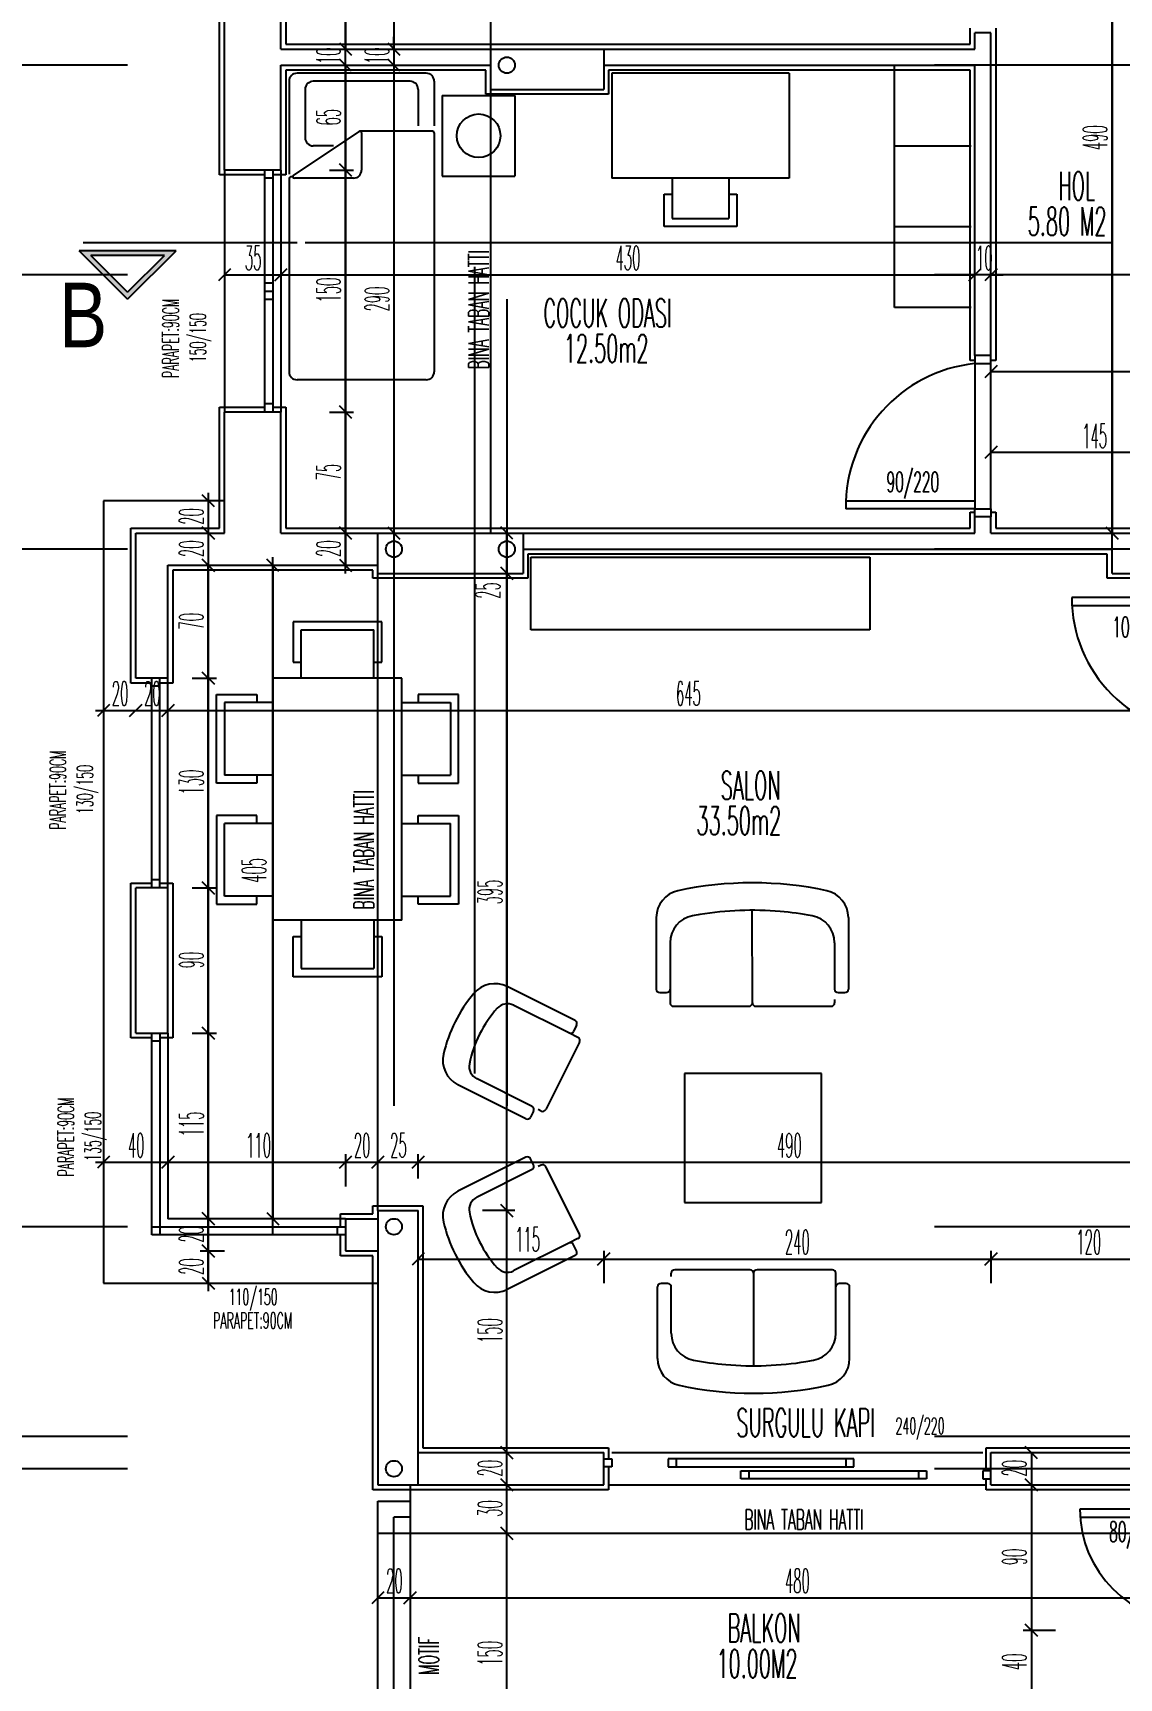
# Model space of a CAD drawing. Extents: x 78 to 306, y -397 to 18.
# Drawn here: x 272.4604 to 272.595, y -396.7515 to -396.5476 of the extents above; entities that cross this region are included whole.
import ezdxf

# ---------------------------------------------------------------- set-up
doc = ezdxf.new("R2010")
doc.units = 0
doc.header["$LTSCALE"] = 0.5
doc.header["$MEASUREMENT"] = 0
for name, pattern in [('DASHDOT2', [0.5, 0.25, -0.125, 0, -0.125]), ('DASHED', [0.75, 0.5, -0.25]), ('DOT2', [0.125, 0, -0.125])]:
    doc.linetypes.add(name, pattern=pattern)
doc.layers.get('0').update_dxf_attribs({"linetype": 'CONTINUOUS'})
for name, color, linetype in [('AKS', 5, 'DASHDOT2'), ('ASHADE', 7, 'CONTINUOUS'), ('DUVAR', 6, 'CONTINUOUS'), ('IZDUSUM', 2, 'DOT2'), ('KAPI', 1, 'CONTINUOUS'), ('KOLON', 4, 'CONTINUOUS'), ('MERDIVEN', 3, 'CONTINUOUS'), ('OLCU', 31, 'CONTINUOUS'), ('SIVA', 7, 'CONTINUOUS'), ('TEFRIS', 11, 'CONTINUOUS')]:
    doc.layers.add(name, color=color, linetype=linetype)
doc.styles.add('ICMEKAN', font='romans.shx', dxfattribs={"width": 0.55, "height": 0.2})
doc.styles.add('MİMARİ YAZI', font='arial.ttf')
doc.styles.add('OLCU', font='romans.shx', dxfattribs={"width": 0.6, "height": 0.125})
doc.styles.add('OLCUIC', font='ROMANS.SHX', dxfattribs={"width": 0.4, "height": 0.15})

msp = doc.modelspace()

# ---------------------------------------------------------------- hatches: boundary and pattern name
at = {"layer": 'KAPI'}
h = msp.add_hatch(color=256, dxfattribs=at)
h.paths.add_polyline_path([(272.478143941935, -396.5745598737721), (272.466143941935, -396.5745598737721), (272.472143941935, -396.5805598737721)])
h.paths.add_polyline_path([(272.4766954137976, -396.5751598737721), (272.472143941935, -396.5797113456347), (272.4675924700724, -396.5751598737721)], flags=16)

# ---------------------------------------------------------------- linework, layer by layer
at = {"color": 0, "linetype": 'ByBlock'}
for p, q in [((272.498393941935, -396.5488098737721), (272.499893941935, -396.5503098737721)), ((272.498393941935, -396.5488098737721), (272.499893941935, -396.5503098737721)), ((272.504393941935, -396.5488098737721), (272.505893941935, -396.5503098737721)), ((272.504393941935, -396.5488098737721), (272.505893941935, -396.5503098737721)), ((272.499893941935, -396.5523098737721), (272.498393941935, -396.5508098737721)), ((272.499893941935, -396.5523098737721), (272.498393941935, -396.5508098737721)), ((272.505893941935, -396.5523098737721), (272.504393941935, -396.5508098737721)), ((272.505893941935, -396.5523098737721), (272.504393941935, -396.5508098737721)), ((272.499893941935, -396.5653098737721), (272.498393941935, -396.5638098737721)), ((272.498393941935, -396.5638098737721), (272.499893941935, -396.5653098737721)), ((272.484893941935, -396.5768098737721), (272.483393941935, -396.5783098737721)), ((272.491893941935, -396.5768098737721), (272.490393941935, -396.5783098737721)), ((272.490393941935, -396.5783098737721), (272.491893941935, -396.5768098737721)), ((272.576393941935, -396.5783098737721), (272.577893941935, -396.5768098737721)), ((272.576393941935, -396.5783098737721), (272.577893941935, -396.5768098737721)), ((272.579893941935, -396.5768098737721), (272.578393941935, -396.5783098737721)), ((272.579893941935, -396.5888098737721), (272.578393941935, -396.5903098737721)), ((272.499893941935, -396.5953098737721), (272.498393941935, -396.5938098737721)), ((272.498393941935, -396.5938098737721), (272.499893941935, -396.5953098737721)), ((272.579893941935, -396.5988098737721), (272.578393941935, -396.6003098737721)), ((272.482893941935, -396.6063098737721), (272.481393941935, -396.6048098737721)), ((272.482893941935, -396.6103098737721), (272.481393941935, -396.6088098737721)), ((272.481393941935, -396.6088098737721), (272.482893941935, -396.6103098737721)), ((272.499893941935, -396.6103098737721), (272.498393941935, -396.6088098737721)), ((272.498393941935, -396.6088098737721), (272.499893941935, -396.6103098737721)), ((272.504393941935, -396.6088098737721), (272.505893941935, -396.6103098737721)), ((272.519893941935, -396.6103098737721), (272.518393941935, -396.6088098737721)), ((272.593393941935, -396.6088098737721), (272.594893941935, -396.6103098737721)), ((272.482893941935, -396.6143098737721), (272.481393941935, -396.6128098737721)), ((272.481393941935, -396.6128098737721), (272.482893941935, -396.6143098737721)), ((272.490893941935, -396.6143098737721), (272.489393941935, -396.6128098737721)), ((272.498393941935, -396.6128098737721), (272.499893941935, -396.6143098737721)), ((272.518393941935, -396.6138098737721), (272.519893941935, -396.6153098737721)), ((272.519893941935, -396.6153098737721), (272.518393941935, -396.6138098737721)), ((272.481393941935, -396.6268098737721), (272.482893941935, -396.6283098737721)), ((272.482893941935, -396.6283098737721), (272.481393941935, -396.6268098737721)), ((272.469893941935, -396.6308098737721), (272.468393941935, -396.6323098737721)), ((272.473893941935, -396.6308098737721), (272.472393941935, -396.6323098737721)), ((272.472393941935, -396.6323098737721), (272.473893941935, -396.6308098737721)), ((272.477893941935, -396.6308098737721), (272.476393941935, -396.6323098737721)), ((272.476393941935, -396.6323098737721), (272.477893941935, -396.6308098737721)), ((272.481393941935, -396.6528098737721), (272.482893941935, -396.6543098737721)), ((272.482893941935, -396.6543098737721), (272.481393941935, -396.6528098737721)), ((272.481393941935, -396.6708098737721), (272.482893941935, -396.6723098737721)), ((272.482893941935, -396.6723098737721), (272.481393941935, -396.6708098737721)), ((272.469893941935, -396.6868098737721), (272.468393941935, -396.6883098737721)), ((272.477893941935, -396.6868098737721), (272.476393941935, -396.6883098737721)), ((272.476393941935, -396.6883098737721), (272.477893941935, -396.6868098737721)), ((272.499893941935, -396.6868098737721), (272.498393941935, -396.6883098737721)), ((272.498393941935, -396.6883098737721), (272.499893941935, -396.6868098737721)), ((272.503893941935, -396.6868098737721), (272.502393941935, -396.6883098737721)), ((272.502393941935, -396.6883098737721), (272.503893941935, -396.6868098737721)), ((272.508893941935, -396.6868098737721), (272.507393941935, -396.6883098737721)), ((272.507393941935, -396.6883098737721), (272.508893941935, -396.6868098737721)), ((272.481393941935, -396.6938098737721), (272.482893941935, -396.6953098737721)), ((272.482893941935, -396.6953098737721), (272.481393941935, -396.6938098737721)), ((272.489393941935, -396.6938098737721), (272.490893941935, -396.6953098737721)), ((272.518393941935, -396.6928098737721), (272.519893941935, -396.6943098737721)), ((272.519893941935, -396.6943098737721), (272.518393941935, -396.6928098737721)), ((272.481393941935, -396.6978098737721), (272.482893941935, -396.6993098737721)), ((272.482893941935, -396.6993098737721), (272.481393941935, -396.6978098737721)), ((272.508893941935, -396.6988098737721), (272.507393941935, -396.7003098737721)), ((272.531893941935, -396.6988098737721), (272.530393941935, -396.7003098737721)), ((272.530393941935, -396.7003098737721), (272.531893941935, -396.6988098737721)), ((272.579893941935, -396.6988098737721), (272.578393941935, -396.7003098737721)), ((272.578393941935, -396.7003098737721), (272.579893941935, -396.6988098737721)), ((272.481393941935, -396.7018098737721), (272.482893941935, -396.7033098737721)), ((272.518393941935, -396.7228098737721), (272.519893941935, -396.7243098737721)), ((272.519893941935, -396.7243098737721), (272.518393941935, -396.7228098737721)), ((272.584893941935, -396.7243098737721), (272.583393941935, -396.7228098737721)), ((272.518393941935, -396.7268098737721), (272.519893941935, -396.7283098737721)), ((272.519893941935, -396.7283098737721), (272.518393941935, -396.7268098737721)), ((272.584893941935, -396.7283098737721), (272.583393941935, -396.7268098737721)), ((272.583393941935, -396.7268098737721), (272.584893941935, -396.7283098737721)), ((272.518393941935, -396.7328098737721), (272.519893941935, -396.7343098737721)), ((272.519893941935, -396.7343098737721), (272.518393941935, -396.7328098737721)), ((272.503893941935, -396.7408098737721), (272.502393941935, -396.7423098737721)), ((272.507893941935, -396.7408098737721), (272.506393941935, -396.7423098737721)), ((272.506393941935, -396.7423098737721), (272.507893941935, -396.7408098737721)), ((272.584893941935, -396.7463098737721), (272.583393941935, -396.7448098737721)), ((272.583393941935, -396.7448098737721), (272.584893941935, -396.7463098737721))]:
    msp.add_line(p, q, dxfattribs=at)
at = {"layer": 'AKS'}
for p, q in [((272.5151439419353, -396.3515598737721), (272.5151439419353, -396.8395598737721)), ((272.5051439419353, -396.3555598737721), (272.5051439419353, -396.8355598737721)), ((272.5191439419353, -396.3555598737721), (272.5191439419353, -396.8355598737721)), ((272.6971439419353, -396.5515598737721), (272.4051439419354, -396.5515598737721)), ((272.6971439419353, -396.5775598737721), (272.4011439419361, -396.5775598737721)), ((272.6971439419353, -396.6115598737721), (272.4011439419361, -396.6115598737721)), ((272.6971439419353, -396.6955598737721), (272.4011439419361, -396.6955598737721)), ((272.6971439419353, -396.7215598737721), (272.4051439419354, -396.7215598737721)), ((272.6971439419353, -396.7255598737721), (272.4011439419361, -396.7255598737721))]:
    msp.add_line(p, q, dxfattribs=at)
at = {"layer": 'ASHADE'}
for centre in [(272.5191439419353, -396.5515598737721), (272.5051439419353, -396.6115598737721), (272.5191439419351, -396.6115598737721), (272.5051439419353, -396.6955598737721), (272.5051439419353, -396.7255598737721)]:
    msp.add_circle(centre, 0.0009999999999999432, dxfattribs=at)
at = {"layer": 'DUVAR'}
for p, q in [((272.4841439419361, -396.5645598737757), (272.4841439419361, -396.5395598737756)), ((272.4911439419371, -396.5495598737757), (272.4911439419374, -396.5395598737756)), ((272.5771439419355, -396.5495598737759), (272.5771439419355, -396.5475598737759)), ((272.5791439419353, -396.5475598737754), (272.5771439419355, -396.5475598737759)), ((272.5791439419355, -396.5875598737761), (272.5791439419355, -396.5475598737754)), ((272.4911439419364, -396.5495598737757), (272.5171439419353, -396.5495598737758)), ((272.5311439419353, -396.5495598737758), (272.5771439419355, -396.5495598737759)), ((272.4911439419367, -396.5645598737757), (272.491143941937, -396.5515598737757)), ((272.4911439419364, -396.5515598737757), (272.5171439419353, -396.5515598737758)), ((272.5311439419353, -396.5515598737758), (272.5771439419355, -396.5515598737759)), ((272.5771439419355, -396.5875598737761), (272.5771439419355, -396.5515598737759)), ((272.4911439419371, -396.5645598737757), (272.4841439419361, -396.5645598737757)), ((272.5791439419353, -396.5875598737761), (272.5771439419355, -396.5875598737761)), ((272.4841439419361, -396.6095598737757), (272.4841439419361, -396.5945598737757)), ((272.4911439419371, -396.5945598737757), (272.4841439419361, -396.5945598737757)), ((272.4911439419355, -396.6095598737757), (272.4911439419358, -396.5945598737757)), ((272.5771439419355, -396.6095598737759), (272.5771439419355, -396.6075598737759)), ((272.5791439419353, -396.6075598737754), (272.5771439419355, -396.6075598737759)), ((272.5791439419355, -396.6095598737759), (272.5791439419355, -396.6075598737754)), ((272.4731439419361, -396.6095598737757), (272.4841439419361, -396.6095598737757)), ((272.4731439419361, -396.627559873776), (272.4731439419361, -396.6095598737757)), ((272.4731439419361, -396.627559873776), (272.4731439419361, -396.6095598737757)), ((272.4911439419355, -396.6095598737757), (272.5031439419353, -396.6095598737757)), ((272.5211439419353, -396.6095598737758), (272.5771439419355, -396.6095598737759)), ((272.5791439419355, -396.6095598737759), (272.5941439419353, -396.6095598737759)), ((272.5211439419353, -396.611559873776), (272.5941439419353, -396.6115598737758)), ((272.4771439419362, -396.6135598737761), (272.5031439419353, -396.6135598737761)), ((272.4771439419356, -396.627559873776), (272.4771439419362, -396.6135598737761)), ((272.4771439419356, -396.627559873776), (272.4771439419362, -396.6135598737761)), ((272.4771439419337, -396.627559873776), (272.4731439419336, -396.627559873776)), ((272.4771439419337, -396.627559873776), (272.4731439419336, -396.627559873776)), ((272.4731439419361, -396.6715598737759), (272.4731439419361, -396.6535598737757)), ((272.4771439419337, -396.6535598737757), (272.4731439419336, -396.6535598737757)), ((272.4731439419361, -396.6715598737759), (272.4731439419361, -396.6535598737757)), ((272.4771439419337, -396.6535598737757), (272.4731439419336, -396.6535598737757)), ((272.4771439419341, -396.6715598737759), (272.4771439419348, -396.6535598737757)), ((272.4771439419341, -396.6715598737759), (272.4771439419348, -396.6535598737757)), ((272.4731439419343, -396.6715598737759), (272.4771439419336, -396.6715598737759)), ((272.4731439419343, -396.6715598737759), (272.4771439419336, -396.6715598737759)), ((272.4991439419339, -396.6945598737813), (272.4991439419339, -396.6985598737809)), ((272.4991439419339, -396.6945598737813), (272.5031439419353, -396.6945598737813)), ((272.4991439419339, -396.6945598737813), (272.4991439419339, -396.6985598737809)), ((272.4991439419339, -396.6985598737812), (272.5031439419353, -396.6985598737812)), ((272.5081439419324, -396.7235598737808), (272.5311439419356, -396.7235598737807)), ((272.5311439419356, -396.7275598737812), (272.5311439419356, -396.7235598737807)), ((272.5791439419356, -396.7275598737812), (272.5791439419356, -396.7235598737813)), ((272.5791439419356, -396.7235598737813), (272.6031439419353, -396.7235598737813)), ((272.5081439419322, -396.7275598737812), (272.5311439419356, -396.7275598737812)), ((272.5791439419356, -396.7275598737812), (272.6031439419353, -396.7275598737812))]:
    msp.add_line(p, q, dxfattribs=at)
at = {"layer": 'IZDUSUM', "ltscale": 0.6}
for p, q in [((272.5171439419357, -396.5495598737721), (272.5171439419354, -396.4995598737756)), ((272.5171439419361, -396.6095598737721), (272.5171439419358, -396.5545598737721)), ((272.5031439419361, -396.6935598737813), (272.5031439419361, -396.6145598737721)), ((272.5031439419363, -396.7335598737814), (272.6081439419359, -396.7335598737814))]:
    msp.add_line(p, q, dxfattribs=at)
at = {"layer": 'KAPI'}
for p, q in [((272.4841439419363, -396.5645598737757), (272.4841439419363, -396.5945598737757)), ((272.4891439419364, -396.5945598737757), (272.4891439419364, -396.5645598737757)), ((272.4901439419362, -396.5655598737758), (272.4891439419364, -396.5655598737758)), ((272.4901439419362, -396.5645598737757), (272.4901439419362, -396.5945598737757)), ((272.4911439419363, -396.5645598737757), (272.4911439419363, -396.5945598737757)), ((272.478143941935, -396.5745598737721), (272.466143941935, -396.5745598737721)), ((272.472143941935, -396.5805598737721), (272.466143941935, -396.5745598737721)), ((272.4766954137976, -396.5751598737721), (272.4675924700724, -396.5751598737721)), ((272.472143941935, -396.5797113456347), (272.4675924700724, -396.5751598737721)), ((272.472143941935, -396.5805598737721), (272.478143941935, -396.5745598737721)), ((272.472143941935, -396.5797113456347), (272.4766954137976, -396.5751598737721)), ((272.4891439419364, -396.5785598737756), (272.4901439419362, -396.5785598737756)), ((272.4891439419364, -396.5795598737757), (272.4901439419362, -396.5795598737757)), ((272.4891439419364, -396.5805598737758), (272.4901439419362, -396.5805598737758)), ((272.5771439419349, -396.5875598737751), (272.5771439419349, -396.5885598737752)), ((272.5771439419349, -396.5885598737752), (272.5791439419347, -396.5885598737752)), ((272.5791439419347, -396.5885598737752), (272.5791439419347, -396.5875598737751)), ((272.5791439419347, -396.6065598737753), (272.5791439419347, -396.5885598737752)), ((272.4901439419362, -396.5935598737756), (272.4891439419364, -396.5935598737756)), ((272.4841439419361, -396.6055598737721), (272.469143941935, -396.6055598737721)), ((272.469143941935, -396.6055598737721), (272.469143941935, -396.7025598737721)), ((272.5611439419349, -396.6055598737752), (272.5771439419349, -396.6055598737752)), ((272.5771439419349, -396.6065598737753), (272.5611439419349, -396.6065598737753)), ((272.5771439419349, -396.6055598737752), (272.5771439419349, -396.6065598737753)), ((272.5771439419349, -396.6065598737753), (272.5791439419347, -396.6065598737753)), ((272.5771439419349, -396.6075598737751), (272.5771439419349, -396.6065598737753)), ((272.5791439419347, -396.6065598737753), (272.5791439419347, -396.6075598737751)), ((272.6061439419355, -396.6175598737755), (272.5891439419354, -396.6175598737755)), ((272.5891733791869, -396.6185598737758), (272.6061439419355, -396.6185598737756)), ((272.4751439419335, -396.6535598737757), (272.4751439419335, -396.627559873776)), ((272.4751439419335, -396.6535598737757), (272.4751439419335, -396.627559873776)), ((272.4761439419336, -396.6285598737761), (272.4751439419335, -396.6285598737761)), ((272.4761439419336, -396.6285598737761), (272.4751439419335, -396.6285598737761)), ((272.4761439419336, -396.6535598737757), (272.4761439419336, -396.627559873776)), ((272.4761439419336, -396.6535598737757), (272.4761439419336, -396.627559873776)), ((272.4771439419337, -396.6535598737757), (272.4771439419337, -396.627559873776)), ((272.4771439419337, -396.6535598737757), (272.4771439419337, -396.627559873776)), ((272.4761439419336, -396.652559873776), (272.4751439419335, -396.652559873776)), ((272.4761439419336, -396.652559873776), (272.4751439419335, -396.652559873776)), ((272.4751439419335, -396.6965598737808), (272.4751439419335, -396.6715598737759)), ((272.4751439419335, -396.6965598737808), (272.4751439419335, -396.6715598737759)), ((272.4761439419336, -396.6715598737759), (272.4761439419336, -396.6965598737808)), ((272.4761439419336, -396.6715598737759), (272.4761439419336, -396.6965598737808)), ((272.4771439419336, -396.6715598737756), (272.4771439419333, -396.6945598737813)), ((272.4771439419336, -396.6715598737756), (272.4771439419333, -396.6945598737813)), ((272.4761439419336, -396.6725598737757), (272.4751439419335, -396.6725598737757)), ((272.4761439419336, -396.6725598737757), (272.4751439419335, -396.6725598737757)), ((272.4991439419339, -396.6945598737813), (272.4771439419333, -396.6945598737813)), ((272.4991439419339, -396.6945598737813), (272.4771439419333, -396.6945598737813)), ((272.4751439419335, -396.6955598737811), (272.4991439419337, -396.6955598737811)), ((272.4751439419335, -396.6955598737811), (272.4991439419337, -396.6955598737811)), ((272.4991439419337, -396.6965598737808), (272.4751439419335, -396.6965598737808)), ((272.4991439419337, -396.6965598737808), (272.4751439419335, -396.6965598737808)), ((272.4981439419336, -396.6965598737808), (272.4981439419336, -396.6955598737811)), ((272.4981439419336, -396.6965598737808), (272.4981439419336, -396.6955598737811)), ((272.469143941935, -396.7025598737721), (272.503143941935, -396.7025598737721)), ((272.5311439419356, -396.7243098737814), (272.5321439419357, -396.7243098737814)), ((272.5321439419357, -396.7253098737815), (272.5311439419356, -396.7253098737815)), ((272.5321439419357, -396.7235598737813), (272.5781439419355, -396.7235598737813)), ((272.5321439419357, -396.7243098737814), (272.5321439419357, -396.7253098737815)), ((272.5391439419355, -396.7243098737814), (272.5391439419355, -396.7253098737815)), ((272.5621439419355, -396.7243098737814), (272.5391439419355, -396.7243098737814)), ((272.5391439419355, -396.7253098737815), (272.5621439419355, -396.7253098737815)), ((272.5401439419355, -396.7243098737814), (272.5401439419355, -396.7253098737815)), ((272.5611439419355, -396.7243098737814), (272.5611439419355, -396.7253098737815)), ((272.5621439419355, -396.7253098737815), (272.5621439419355, -396.7243098737814)), ((272.5481439419356, -396.7268098737817), (272.5481439419356, -396.7258098737817)), ((272.5481439419356, -396.7258098737817), (272.5711439419356, -396.7258098737817)), ((272.5711439419356, -396.7268098737817), (272.5481439419356, -396.7268098737817)), ((272.5491439419357, -396.7258098737817), (272.5491439419357, -396.7268098737817)), ((272.5701439419356, -396.7258098737817), (272.5701439419356, -396.7268098737817)), ((272.5711439419356, -396.7258098737817), (272.5711439419356, -396.7268098737817)), ((272.5791439419356, -396.7258098737817), (272.5781439419355, -396.7258098737817)), ((272.5781439419355, -396.7258098737817), (272.5781439419355, -396.7268098737817)), ((272.5781439419355, -396.7268098737817), (272.5791439419356, -396.7268098737817)), ((272.5071439419361, -396.7275598737812), (272.5071439419361, -396.7635598737864)), ((272.5317439419356, -396.7275598737812), (272.5785439419355, -396.7275598737812)), ((272.6041439419354, -396.7305598737802), (272.5901439419355, -396.7305598737802)), ((272.5901439419355, -396.7315598737803), (272.6041439419354, -396.7315598737803))]:
    msp.add_line(p, q, dxfattribs=at)
at = {"layer": 'KAPI', "linetype": 'DASHED', "ltscale": 0.4}
msp.add_line((272.494143941935, -396.5735598737721), (272.913143941935, -396.5735598737723), dxfattribs=at)
at = {"layer": 'KAPI', "ltscale": 1.4}
msp.add_line((272.577143941935, -396.5885598737721), (272.577143941935, -396.6055598737721), dxfattribs=at)
at = {"layer": 'KAPI'}
for centre, radius, start, end in [((272.5789555648319, -396.6062813163504), 0.01781380095500225, 95.83694099442675, 180.8959803324229), ((272.6061439419355, -396.6175598737761), 0.01700000000011642, 179.9999999983715, 270), ((272.6041439419354, -396.7305598737802), 0.01400000000000034, 180, 270)]:
    msp.add_arc(centre, radius, start, end, dxfattribs=at)
at = {"layer": 'KOLON'}
for p, q in [((272.5171439419353, -396.5545598737721), (272.5171439419353, -396.5495598737721)), ((272.5171439419357, -396.5495598737721), (272.5311439419353, -396.5495598737721)), ((272.5311439419353, -396.5495598737721), (272.5311439419353, -396.5545598737721)), ((272.5171439419357, -396.5545598737721), (272.5311439419353, -396.5545598737721)), ((272.5031439419353, -396.6145598737721), (272.5031439419353, -396.6095598737721)), ((272.5031439419353, -396.6095598737721), (272.5211439419353, -396.6095598737721)), ((272.5211439419353, -396.6095598737721), (272.5211439419353, -396.6145598737721)), ((272.5941439419353, -396.6145598737721), (272.5941439419353, -396.6095598737721)), ((272.5941439419353, -396.6095598737721), (272.6081439419353, -396.6095598737721)), ((272.5031439419353, -396.6145598737721), (272.5211439419353, -396.6145598737721)), ((272.5941439419353, -396.6145598737721), (272.6081439419353, -396.6145598737721)), ((272.5031439419353, -396.6935598737772), (272.5031439419353, -396.7275598737772)), ((272.5031439419353, -396.6935598737772), (272.5081439419353, -396.6935598737772)), ((272.5081439419322, -396.7275598737772), (272.5081439419333, -396.6935598737813)), ((272.5031439419353, -396.7275598737772), (272.5081439419322, -396.7275598737772))]:
    msp.add_line(p, q, dxfattribs=at)
at = {"layer": 'KOLON', "linetype": 'DASHED', "ltscale": 0.4}
msp.add_line((272.4666197548715, -396.5735598737721), (272.493143941935, -396.5735598737721), dxfattribs=at)
at = {"layer": 'MERDIVEN', "linetype": 'ByBlock'}
for p, q in [((272.5031439419358, -396.7675598737864), (272.5031439419363, -396.7295598737721)), ((272.5051439419362, -396.7655598737863), (272.5051439419368, -396.7315598737721))]:
    msp.add_line(p, q, dxfattribs=at)
at = {"layer": 'MERDIVEN', "ltscale": 1.4}
for p, q in [((272.503143941935, -396.7295598737721), (272.507143941935, -396.7295598737721)), ((272.507143941935, -396.7295598737721), (272.507143941935, -396.7315598737721)), ((272.507143941935, -396.7315598737721), (272.505143941935, -396.7315598737721))]:
    msp.add_line(p, q, dxfattribs=at)
at = {"layer": 'OLCU', "ltscale": 1.4}
for p, q in [((272.594143941935, -396.6125598737721), (272.594143941935, -396.4235598737721)), ((272.499143941935, -396.6145598737721), (272.499143941935, -396.4985598737721)), ((272.505143941935, -396.4995598737721), (272.505143941935, -396.6105598737721)), ((272.505143941935, -396.4995598737721), (272.505143941935, -396.5495598737721)), ((272.594143941935, -396.5115598737721), (272.594143941935, -396.6095598737721)), ((272.499143941935, -396.5395598737721), (272.499143941935, -396.5495598737721)), ((272.499143941935, -396.5495598737721), (272.499143941935, -396.5480598737721)), ((272.505143941935, -396.5495598737721), (272.505143941935, -396.5480598737721)), ((272.499143941935, -396.5515598737721), (272.499143941935, -396.5645598737721)), ((272.499143941935, -396.5515598737721), (272.499143941935, -396.5530598737721)), ((272.505143941935, -396.5515598737721), (272.505143941935, -396.6095598737721)), ((272.505143941935, -396.5515598737721), (272.505143941935, -396.5530598737721)), ((272.497143941935, -396.5645598737721), (272.500143941935, -396.5645598737721)), ((272.499143941935, -396.5645598737721), (272.499143941935, -396.5945598737721)), ((272.484143941935, -396.5775598737721), (272.491143941935, -396.5775598737721)), ((272.491143941935, -396.5775598737721), (272.577143941935, -396.5775598737721)), ((272.577143941935, -396.5775598737721), (272.575643941935, -396.5775598737721)), ((272.579143941935, -396.5775598737721), (272.580643941935, -396.5775598737721)), ((272.651143941935, -396.5895598737721), (272.579143941935, -396.5895598737721)), ((272.497143941935, -396.5945598737721), (272.500143941935, -396.5945598737721)), ((272.499143941935, -396.5945598737721), (272.499143941935, -396.6095598737721)), ((272.608143941935, -396.5995598737721), (272.579143941935, -396.5995598737721)), ((272.482143941935, -396.6045598737721), (272.482143941935, -396.7035598737721)), ((272.482143941935, -396.6055598737721), (272.482143941935, -396.6095598737721)), ((272.482143941935, -396.6095598737721), (272.482143941935, -396.6135598737721)), ((272.499143941935, -396.6095598737721), (272.499143941935, -396.6135598737721)), ((272.519143941935, -396.6145598737721), (272.519143941935, -396.6095598737721)), ((272.490143941935, -396.6965598737721), (272.490143941935, -396.6125598737721)), ((272.482143941935, -396.6275598737721), (272.482143941935, -396.6135598737721)), ((272.490143941935, -396.6135598737721), (272.490143941935, -396.6945598737721)), ((272.519143941935, -396.6935598737721), (272.519143941935, -396.6145598737721)), ((272.480143941935, -396.6275598737721), (272.483143941935, -396.6275598737721)), ((272.482143941935, -396.6535598737721), (272.482143941935, -396.6275598737721)), ((272.468143941935, -396.6315598737721), (272.697143941935, -396.6315598737721)), ((272.469143941935, -396.6315598737721), (272.473143941935, -396.6315598737721)), ((272.473143941935, -396.6315598737721), (272.477143941935, -396.6315598737721)), ((272.477143941935, -396.6315598737721), (272.606143941935, -396.6315598737721)), ((272.480143941935, -396.6535598737721), (272.483143941935, -396.6535598737721)), ((272.482143941935, -396.6715598737721), (272.482143941935, -396.6535598737721)), ((272.480143941935, -396.6715598737721), (272.483143941935, -396.6715598737721)), ((272.482143941935, -396.6945598737721), (272.482143941935, -396.6715598737721)), ((272.499143941935, -396.6865598737721), (272.499143941935, -396.6905598737721)), ((272.503143941935, -396.6895598737721), (272.503143941935, -396.6865598737721)), ((272.508143941935, -396.6895598737721), (272.508143941935, -396.6865598737721)), ((272.468143941935, -396.6875598737721), (272.697143941935, -396.6875598737721)), ((272.469143941935, -396.6875598737721), (272.477143941935, -396.6875598737721)), ((272.477143941935, -396.6875598737721), (272.499143941935, -396.6875598737721)), ((272.499143941935, -396.6875598737721), (272.503143941935, -396.6875598737721)), ((272.503143941935, -396.6875598737721), (272.508143941935, -396.6875598737721)), ((272.508143941935, -396.6875598737721), (272.606143941935, -396.6875598737721)), ((272.482143941935, -396.6985598737721), (272.482143941935, -396.6945598737721)), ((272.520143941935, -396.6935598737721), (272.516143941935, -396.6935598737721)), ((272.519143941935, -396.7235598737721), (272.519143941935, -396.6935598737721)), ((272.481143941935, -396.6985598737721), (272.484143941935, -396.6985598737721)), ((272.482143941935, -396.7025598737721), (272.482143941935, -396.6985598737721)), ((272.531143941935, -396.6985598737721), (272.531143941935, -396.7025598737721)), ((272.579143941935, -396.6985598737721), (272.579143941935, -396.7025598737721)), ((272.508143941935, -396.6995598737721), (272.531143941935, -396.6995598737721)), ((272.531143941935, -396.6995598737721), (272.579143941935, -396.6995598737721)), ((272.579143941935, -396.6995598737721), (272.603143941935, -396.6995598737721)), ((272.519143941935, -396.7275598737721), (272.519143941935, -396.7235598737721)), ((272.584143941935, -396.7235598737721), (272.584143941935, -396.7275598737721)), ((272.519143941935, -396.7335598737721), (272.519143941935, -396.7275598737721)), ((272.584143941935, -396.7275598737721), (272.584143941935, -396.7455598737721)), ((272.519143941935, -396.7635598737721), (272.519143941935, -396.7335598737721)), ((272.503143941935, -396.7415598737721), (272.507143941935, -396.7415598737721)), ((272.507143941935, -396.7415598737721), (272.603143941935, -396.7415598737721)), ((272.583143941935, -396.7455598737721), (272.587143941935, -396.7455598737721)), ((272.584143941935, -396.7455598737721), (272.584143941935, -396.7535598737721))]:
    msp.add_line(p, q, dxfattribs=at)
at = {"layer": 'SIVA', "ltscale": 1.4}
for p, q in [((272.4835439419361, -396.5651598737757), (272.483543941936, -396.5389598737756)), ((272.4917439419374, -396.5389598737756), (272.4917439419371, -396.5489598737757)), ((272.5765439419355, -396.5489598737759), (272.5765439419355, -396.5469598737761)), ((272.5797439419355, -396.5469598737752), (272.5797439419355, -396.588159873776)), ((272.4917439419371, -396.5489598737757), (272.5171439419353, -396.5489598737758)), ((272.5171439419353, -396.5489598737758), (272.5311439419351, -396.5489598737721)), ((272.5311439419351, -396.5489598737721), (272.5765439419355, -396.5489598737759)), ((272.5165439419353, -396.5521598737758), (272.491743941937, -396.5521598737757)), ((272.491743941937, -396.5521598737757), (272.4917439419367, -396.5651598737757)), ((272.5165439419353, -396.5551598737721), (272.5165439419353, -396.5521598737758)), ((272.5765439419355, -396.5521598737759), (272.5317439419353, -396.5521598737758)), ((272.5317439419353, -396.5521598737758), (272.5317439419353, -396.5551598737721)), ((272.5765439419355, -396.588159873776), (272.5765439419355, -396.5521598737759)), ((272.5317439419353, -396.5551598737721), (272.5165439419353, -396.5551598737721)), ((272.4891439419364, -396.5651598737757), (272.4835439419361, -396.5651598737757)), ((272.4917439419367, -396.5651598737757), (272.4901439419362, -396.5651598737757)), ((272.5771439419349, -396.588159873776), (272.5765439419355, -396.588159873776)), ((272.5797439419355, -396.588159873776), (272.5791439419347, -396.588159873776)), ((272.4835439419361, -396.6089598737757), (272.4835439419361, -396.5939598737757)), ((272.4835439419361, -396.5939598737757), (272.4891439419364, -396.5939598737757)), ((272.4901439419362, -396.5939598737757), (272.4917439419359, -396.5939598737757)), ((272.4917439419359, -396.5939598737757), (272.4917439419355, -396.6089598737757)), ((272.5765439419355, -396.6089598737759), (272.5765439419355, -396.6069598737761)), ((272.5765439419355, -396.6069598737761), (272.5771439419349, -396.6069598737759)), ((272.5791439419347, -396.6069598737753), (272.5797439419355, -396.6069598737752)), ((272.5797439419355, -396.6069598737752), (272.5797439419355, -396.6089598737759)), ((272.4725439419361, -396.628159873776), (272.4725439419361, -396.6089598737756)), ((272.4725439419361, -396.6089598737756), (272.4835439419361, -396.6089598737757)), ((272.4917439419355, -396.6089598737757), (272.5031439419353, -396.6089598737757)), ((272.5031439419353, -396.6089598737757), (272.5211439419352, -396.6089598737721)), ((272.5211439419352, -396.6089598737721), (272.5765439419355, -396.6089598737759)), ((272.5797439419355, -396.6089598737759), (272.5941439419353, -396.608959873776)), ((272.5941439419353, -396.608959873776), (272.6087439419353, -396.6089598737719)), ((272.5935439419353, -396.6121598737759), (272.5217439419353, -396.612159873776)), ((272.5217439419353, -396.612159873776), (272.5217439419353, -396.6151598737721)), ((272.5935439419353, -396.6151598737721), (272.5935439419353, -396.6121598737759)), ((272.5025439419353, -396.614159873776), (272.4777439419361, -396.6141598737761)), ((272.4777439419361, -396.6141598737761), (272.4777439419356, -396.628159873776)), ((272.5025439419353, -396.6151598737721), (272.5025439419353, -396.614159873776)), ((272.5217439419353, -396.6151598737721), (272.5025439419353, -396.6151598737721)), ((272.6055439419352, -396.6151598737721), (272.5935439419353, -396.6151598737721)), ((272.4751439419335, -396.628159873776), (272.4725439419361, -396.628159873776)), ((272.4777439419356, -396.628159873776), (272.4761439419336, -396.628159873776)), ((272.4725439419361, -396.6721598737759), (272.4725439419361, -396.6529598737757)), ((272.4725439419361, -396.6529598737757), (272.4751439419335, -396.6529598737757)), ((272.4761439419336, -396.6529598737757), (272.4777439419348, -396.6529598737757)), ((272.4777439419348, -396.6529598737757), (272.477743941934, -396.6721598737759)), ((272.4751439419335, -396.6721598737759), (272.4725439419361, -396.6721598737759)), ((272.477743941934, -396.6721598737759), (272.4761439419336, -396.6721598737759)), ((272.498543941934, -396.6955598737811), (272.498543941934, -396.6939598737813)), ((272.498543941934, -396.6939598737813), (272.5025439419353, -396.6939598737813)), ((272.5025439419353, -396.6939598737813), (272.5025439419353, -396.6929598737771)), ((272.5025439419353, -396.6929598737771), (272.5087439419333, -396.6929598737789)), ((272.5087439419333, -396.6929598737789), (272.5087439419324, -396.7229598737808)), ((272.498543941934, -396.6991598737812), (272.498543941934, -396.6965598737808)), ((272.5025439419353, -396.6991598737812), (272.498543941934, -396.6991598737812)), ((272.5025439419353, -396.7281598737767), (272.5025439419353, -396.6991598737812)), ((272.5087439419324, -396.7229598737808), (272.5317439419356, -396.7229598737807)), ((272.5317439419356, -396.7229598737807), (272.5317439419356, -396.7243098737814)), ((272.5785439419355, -396.7258098737817), (272.5785439419355, -396.7229598737813)), ((272.5785439419355, -396.7229598737813), (272.6025439419353, -396.7229598737813)), ((272.5317439419356, -396.7253098737815), (272.5317439419356, -396.7281598737812)), ((272.5785439419355, -396.7281598737812), (272.5785439419355, -396.7268098737817)), ((272.5081439419322, -396.7281598737812), (272.5025439419353, -396.7281598737767)), ((272.5317439419356, -396.7281598737812), (272.5081439419322, -396.7281598737812)), ((272.6025439419357, -396.7281598737812), (272.5785439419355, -396.7281598737812))]:
    msp.add_line(p, q, dxfattribs=at)
at = {"layer": 'TEFRIS'}
for p, q in [((272.5671737502875, -396.58158968213), (272.5671737502876, -396.5515896821292)), ((272.4921439419377, -396.5535598737777), (272.4921439419377, -396.5650598737779)), ((272.5091439419378, -396.5525598737779), (272.4931439419377, -396.5525598737779)), ((272.5071439419377, -396.5535598737777), (272.4951439419376, -396.5535598737777)), ((272.5071439419377, -396.5535598737777), (272.4951439419376, -396.5535598737777)), ((272.5101439419375, -396.5535598737777), (272.5101439419375, -396.5590598737778)), ((272.5321439419403, -396.5525598737736), (272.5321439419403, -396.5655598737735)), ((272.55414394194, -396.5525598737736), (272.5321439419403, -396.5525598737736)), ((272.55414394194, -396.5525598737736), (272.55414394194, -396.5655598737735)), ((272.4941439419378, -396.5545598737777), (272.4941439419378, -396.5605598737778)), ((272.4941439419378, -396.5545598737777), (272.4941439419378, -396.5605598737778)), ((272.5081439419377, -396.5545598737777), (272.5081439419377, -396.5590598737778)), ((272.5111439419391, -396.5553098737806), (272.5201439419391, -396.5553098737806)), ((272.5111439419391, -396.5553098737806), (272.5111439419391, -396.5653098737806)), ((272.5201439419391, -396.5553098737806), (272.5201439419391, -396.5653098737806)), ((272.5008330018986, -396.5597671671372), (272.492693557026, -396.5651934637189)), ((272.5099439419376, -396.5597598737779), (272.5010430737813, -396.5597598737779)), ((272.5011439419376, -396.559933577196), (272.5011439419376, -396.5645598737777)), ((272.5101439419375, -396.5599598737778), (272.5101439419375, -396.5895598737777)), ((272.4976439419376, -396.5615598737778), (272.4951439419376, -396.5615598737778)), ((272.4971439419377, -396.5615598737778), (272.4956439419377, -396.5615598737778)), ((272.5766737502862, -396.5615896821297), (272.5671737502881, -396.5615896821297)), ((272.4921439419377, -396.5656178306076), (272.4921439419377, -396.5895598737777)), ((272.49261307866, -396.5654178306074), (272.4923439419376, -396.5654178306074)), ((272.5001439419376, -396.5655598737778), (272.4928044970652, -396.5655598737778)), ((272.5111439419391, -396.5653098737806), (272.5201439419391, -396.5653098737806)), ((272.55414394194, -396.5655598737735), (272.5321439419403, -396.5655598737735)), ((272.5396439419402, -396.5655598737735), (272.5396439419402, -396.5705598737735)), ((272.54664394194, -396.5655598737735), (272.54664394194, -396.5705598737735)), ((272.5386439419402, -396.5715598737736), (272.5386439419402, -396.5675598737736)), ((272.5386439419402, -396.5675598737736), (272.5396439419402, -396.5675598737736)), ((272.54664394194, -396.5675598737736), (272.5476439419401, -396.5675598737736)), ((272.5476439419401, -396.5675598737736), (272.5476439419401, -396.5715598737736)), ((272.5476439419401, -396.5715598737736), (272.5386439419402, -396.5715598737736)), ((272.5396439419402, -396.5705598737735), (272.54664394194, -396.5705598737735)), ((272.5766737502862, -396.5715896821297), (272.5671737502881, -396.5715896821297)), ((272.5766737502859, -396.58158968213), (272.5671737502878, -396.58158968213)), ((272.5091439419378, -396.5905598737777), (272.4931439419377, -396.5905598737777)), ((272.5221141335834, -396.6125598737719), (272.5641141335832, -396.6125598737719)), ((272.5221141335834, -396.6215598737719), (272.5221141335834, -396.6125598737719)), ((272.5641141335832, -396.6125598737719), (272.5641141335832, -396.6215598737719)), ((272.5036439419345, -396.6205598737781), (272.4926439419341, -396.6205598737781)), ((272.4926439419341, -396.6205598737781), (272.4926439419341, -396.6255598737781)), ((272.5036439419345, -396.6255598737781), (272.5036439419345, -396.6205598737781)), ((272.4936439419342, -396.6215598737782), (272.5026439419344, -396.6215598737782)), ((272.4936439419342, -396.6275598737782), (272.4936439419342, -396.6215598737782)), ((272.5026439419344, -396.6275598737782), (272.5026439419344, -396.6215598737782)), ((272.5641141335832, -396.6215598737719), (272.5221141335834, -396.6215598737719)), ((272.4926439419341, -396.6255598737781), (272.4936439419342, -396.6255598737781)), ((272.5026439419344, -396.6255598737781), (272.5036439419345, -396.6255598737781)), ((272.4901439419339, -396.6575598737786), (272.4901439419339, -396.6275598737782)), ((272.5061439419336, -396.6275598737782), (272.4901439419339, -396.6275598737782)), ((272.5061439419336, -396.6575598737786), (272.5061439419336, -396.6275598737782)), ((272.4831439419337, -396.6405598737784), (272.4831439419337, -396.6295598737781)), ((272.4831439419337, -396.6295598737781), (272.4881439419337, -396.6295598737781)), ((272.4901439419339, -396.6305598737781), (272.4841439419338, -396.6305598737781)), ((272.4841439419338, -396.6305598737781), (272.4841439419338, -396.6395598737784)), ((272.4881439419337, -396.6295598737781), (272.4881439419337, -396.6305598737781)), ((272.5061439419336, -396.6305598737781), (272.5121439419337, -396.6305598737781)), ((272.5131439419337, -396.6295598737781), (272.5081439419337, -396.6295598737781)), ((272.5081439419337, -396.6295598737781), (272.5081439419337, -396.6305598737781)), ((272.5121439419337, -396.6305598737781), (272.5121439419337, -396.6395598737784)), ((272.5131439419337, -396.6405598737784), (272.5131439419337, -396.6295598737781)), ((272.4901439419339, -396.6395598737784), (272.4841439419338, -396.6395598737784)), ((272.4881439419337, -396.6395598737784), (272.4881439419337, -396.6405598737784)), ((272.5061439419336, -396.6395598737784), (272.5121439419337, -396.6395598737784)), ((272.5081439419337, -396.6395598737784), (272.5081439419337, -396.6405598737784)), ((272.4881439419337, -396.6405598737784), (272.4831439419337, -396.6405598737784)), ((272.5081439419337, -396.6405598737784), (272.5131439419337, -396.6405598737784)), ((272.4881439419337, -396.6445598737783), (272.4831439419337, -396.6445598737783)), ((272.4831439419337, -396.6445598737783), (272.4831439419337, -396.6555598737784)), ((272.4901439419339, -396.6455598737784), (272.4841439419338, -396.6455598737784)), ((272.4841439419338, -396.6545598737787), (272.4841439419338, -396.6455598737784)), ((272.4881439419337, -396.6455598737784), (272.4881439419337, -396.6445598737783)), ((272.5061439419336, -396.6455598737784), (272.5121439419337, -396.6455598737784)), ((272.5081439419337, -396.6455598737784), (272.5081439419337, -396.6445598737783)), ((272.5081439419337, -396.6445598737783), (272.5131439419337, -396.6445598737783)), ((272.5121439419337, -396.6545598737787), (272.5121439419337, -396.6455598737784)), ((272.5131439419337, -396.6445598737783), (272.5131439419337, -396.6555598737784)), ((272.4831439419337, -396.6555598737784), (272.4881439419337, -396.6555598737784)), ((272.4901439419339, -396.6545598737787), (272.4841439419338, -396.6545598737787)), ((272.4881439419337, -396.6555598737784), (272.4881439419337, -396.6545598737787)), ((272.5061439419336, -396.6545598737787), (272.5121439419337, -396.6545598737787)), ((272.5081439419337, -396.6555598737784), (272.5081439419337, -396.6545598737787)), ((272.5131439419337, -396.6555598737784), (272.5081439419337, -396.6555598737784)), ((272.5061439419336, -396.6575598737786), (272.4901439419339, -396.6575598737786)), ((272.4936439419354, -396.6575598737783), (272.4936439419357, -396.6635598737784)), ((272.5026439419356, -396.6575598737777), (272.5026439419359, -396.6635598737778)), ((272.5376654375557, -396.6572298752939), (272.5376654375557, -396.6661032537817)), ((272.5495654306162, -396.667803260721), (272.5495652432513, -396.6563283136837)), ((272.5614654375557, -396.6572298752939), (272.5614654375557, -396.6661032537817)), ((272.4926439419359, -396.6645598737784), (272.4926439419353, -396.6595598737784)), ((272.4926439419353, -396.6595598737784), (272.4936439419354, -396.6595598737784)), ((272.5026439419356, -396.6595598737778), (272.5036439419356, -396.6595598737778)), ((272.5036439419356, -396.6595598737778), (272.5036439419362, -396.6645598737778)), ((272.5393654375555, -396.660353594556), (272.5393654375555, -396.6661032537817)), ((272.5597654375557, -396.6603535940412), (272.5597654375557, -396.6661032537817)), ((272.4936439419357, -396.6635598737784), (272.5026439419359, -396.6635598737778)), ((272.5036439419362, -396.6645598737778), (272.4926439419359, -396.6645598737784)), ((272.5275926187687, -396.6700048500553), (272.5191632778113, -396.6657901795768)), ((272.5393654375555, -396.6661032537817), (272.5393654375555, -396.6678032537815)), ((272.5200189925113, -396.6681186947076), (272.5199727485029, -396.6680955727032)), ((272.5268323556564, -396.6715253762799), (272.5200189925113, -396.6681186947076)), ((272.5380904375555, -396.6665282537815), (272.5389404375558, -396.6665282537815)), ((272.5397904375557, -396.6682282537816), (272.5491404306161, -396.6682282537816)), ((272.5499904306163, -396.6682282537816), (272.5593404375555, -396.6682282537816)), ((272.5504154375557, -396.6682282399026), (272.5504154375557, -396.6682282537816)), ((272.5597654375557, -396.6673782537817), (272.5597654375557, -396.6678032537815)), ((272.5601904375557, -396.6665282537815), (272.5610404375557, -396.6665282537815)), ((272.5279555111824, -396.672086954043), (272.5268323556564, -396.6715253762799)), ((272.5277826845469, -396.6705750473895), (272.5274025529906, -396.6713353105021)), ((272.5281455769605, -396.6726571513774), (272.5239641298427, -396.6810200456132)), ((272.5215105138699, -396.682169059853), (272.5130811729128, -396.6779543893744)), ((272.5154574138372, -396.6772418520559), (272.5154111698287, -396.6772187300516)), ((272.5222707769822, -396.6806485336283), (272.5154574138372, -396.6772418520559)), ((272.5411439419308, -396.6765598737723), (272.5411439419308, -396.6925598737726)), ((272.558143941931, -396.6765598737723), (272.5411439419308, -396.6765598737723)), ((272.558143941931, -396.6925598737726), (272.558143941931, -396.6765598737723)), ((272.5224608427604, -396.6812187309625), (272.5220807112044, -396.6819789940748)), ((272.5233939325082, -396.6812101113914), (272.5230310400945, -396.6810286651843)), ((272.5215105138699, -396.6869506876926), (272.5130811729128, -396.6911653581711)), ((272.5222707769822, -396.6884712139172), (272.5154574138372, -396.6918778954896)), ((272.5224608427604, -396.6879010165831), (272.5220807112044, -396.6871407534707)), ((272.5233939325082, -396.6879096361539), (272.5230310400945, -396.6880910823609)), ((272.5281455769605, -396.6964625961678), (272.5239641298427, -396.6880997019321)), ((272.5154574138372, -396.6918778954896), (272.5154111698287, -396.6919010174936)), ((272.5411439419308, -396.6925598737726), (272.558143941931, -396.6925598737726)), ((272.5268323556564, -396.6975943712656), (272.5200189925113, -396.7010010528379)), ((272.5279555111824, -396.6970327935023), (272.5268323556564, -396.6975943712656)), ((272.5277826845469, -396.6985447001557), (272.5274025529906, -396.6977844370434)), ((272.5275926187687, -396.6991148974899), (272.5191632778113, -396.7033295679685)), ((272.5492974532457, -396.7008914937642), (272.5399474463065, -396.7008914937642)), ((272.5488724463063, -396.7008915076432), (272.5488724463063, -396.7008914937642)), ((272.5594974463064, -396.7008914937642), (272.5501474532459, -396.7008914937642)), ((272.5200189925113, -396.7010010528379), (272.5199727485029, -396.701024174842)), ((272.5390974463063, -396.7025914937643), (272.5382474463063, -396.7025914937643)), ((272.5395224463064, -396.7017414937641), (272.5395224463064, -396.7013164937643)), ((272.5497224532458, -396.7013164868248), (272.5497226406108, -396.7127914338621)), ((272.5599224463065, -396.7030164937642), (272.5599224463065, -396.7013164937643)), ((272.5611974463065, -396.7025914937643), (272.5603474463063, -396.7025914937643)), ((272.5378224463063, -396.7118898722519), (272.5378224463063, -396.7030164937642)), ((272.5395224463064, -396.7087661535047), (272.5395224463064, -396.7030164937642)), ((272.5599224463065, -396.7087661529898), (272.5599224463065, -396.7030164937642)), ((272.5616224463063, -396.7118898722519), (272.5616224463063, -396.7030164937642))]:
    msp.add_line(p, q, dxfattribs=at)
msp.add_circle((272.5156439419387, -396.5603098737806), 0.0027, dxfattribs=at)
for centre, radius, start, end in [((272.4931439419371, -396.5535598737774), 0.001, 90, 180), ((272.495143941937, -396.5545598737774), 0.001, 90, 180), ((272.5071439419371, -396.5545598737774), 0.001, 0, 90), ((272.5091439419372, -396.5535598737774), 0.001, 0, 90), ((272.5009439419371, -396.5599335771957), 0.0002, 0, 123.6900675259346), ((272.5099439419371, -396.5599598737775), 0.0002, 0, 90), ((272.495143941937, -396.5605598737775), 0.001, 180, 270), ((272.495143941937, -396.5605598737775), 0.001, 180, 270), ((272.492343941937, -396.5656178306073), 0.0002, 90, 180), ((272.4928044970646, -396.5653598737776), 0.0002, 123.6900675259346, 270), ((272.500143941937, -396.5645598737774), 0.001, 270, 0), ((272.4931439419371, -396.5895598737774), 0.001, 180, 270), ((272.5091439419372, -396.5895598737774), 0.001, 270, 0), ((272.5410654375557, -396.6572298752939), 0.0034, 102.320217414795, 180), ((272.5580654375558, -396.6572298752939), 0.0034, 0, 77.67978258520498), ((272.5427654375555, -396.660353594556), 0.0034, 100.6614047578017, 180), ((272.5563654375557, -396.6603535940412), 0.0034, 0, 79.34507622186705), ((272.5176427515867, -396.668831232026), 0.0034, 63.43494882284919, 139.9350763911809), ((272.5380904375555, -396.6661032537817), 0.000425, 180, 270), ((272.5389404375558, -396.6661032537817), 0.000425, 270, 0), ((272.5601904375557, -396.6661032537817), 0.000425, 180, 270), ((272.5610404375557, -396.6661032537817), 0.000425, 270, 0), ((272.5287892446748, -396.6782057941318), 0.0179645708089645, 139.9350763911809, 166.934821254292), ((272.5192124853903, -396.6696160989279), 0.0017, 63.43494882284919, 138.1100757850943), ((272.5397904375557, -396.6678032537815), 0.000425, 180, 270), ((272.5491404306161, -396.6678032537815), 0.000425, 270, 0.0009355358652462953), ((272.5499904306163, -396.6678032537815), 0.000425, 180.0009355358652, 270), ((272.5593404375555, -396.6678032537815), 0.000425, 270, 0), ((272.5287892446748, -396.6782057941318), 0.0145645708089645, 138.1100757850943, 168.7598218600089), ((272.5274025529903, -396.6703849816111), 0.000425, 333.4349488228492, 63.43494882284919), ((272.5270224214343, -396.6711452447237), 0.000425, 243.4349488228492, 333.4349488228492), ((272.5277654454042, -396.672467085599), 0.000425, 333.4349488228492, 63.43494882284919), ((272.5146016991371, -396.6749133369246), 0.0034, 166.934821254292, 243.4349488228492), ((272.5161714329411, -396.6756982038267), 0.0017, 168.7598218600089, 243.4349488228492), ((272.5217005796478, -396.6817889282964), 0.000425, 243.4349488228492, 333.4349488228492), ((272.5220807112041, -396.681028665184), 0.000425, 333.4349488228492, 63.43494882284919), ((272.5235839982864, -396.6808299798348), 0.000425, 243.4349488228492, 333.4349488228492), ((272.5217005796478, -396.6873308192492), 0.000425, 26.56505117715082, 116.5650511771508), ((272.5220807112041, -396.6880910823612), 0.000425, 296.5650511771508, 26.56505117715082), ((272.5235839982864, -396.6882897677105), 0.000425, 26.56505117715082, 116.5650511771508), ((272.5146016991371, -396.6942064106207), 0.0034, 116.5650511771508, 193.065178745708), ((272.5161714329411, -396.6934215437188), 0.0017, 116.5650511771508, 191.2401781399911), ((272.5287892446748, -396.6909139534137), 0.0145645708089645, 191.2401781399911, 221.8899242149057), ((272.5287892446748, -396.6909139534137), 0.0179645708089645, 193.065178745708, 220.0649236088191), ((272.5277654454042, -396.6966526619462), 0.000425, 296.5650511771508, 26.56505117715082), ((272.5270224214343, -396.6979745028216), 0.000425, 26.56505117715082, 116.5650511771508), ((272.5274025529903, -396.6987347659342), 0.000425, 296.5650511771508, 26.56505117715082), ((272.5192124853903, -396.6995036486177), 0.0017, 221.8899242149057, 296.5650511771508), ((272.5399474463059, -396.7013164937643), 0.000425, 90, 180), ((272.5492974532451, -396.7013164937643), 0.000425, 0.0009355358652462953, 90), ((272.5501474532453, -396.7013164937643), 0.000425, 90, 180.0009355358652), ((272.5594974463058, -396.7013164937643), 0.000425, 0, 90), ((272.5176427515867, -396.7002885155194), 0.0034, 220.0649236088191, 296.5650511771508), ((272.5382474463058, -396.7030164937642), 0.000425, 90, 180), ((272.5390974463057, -396.7030164937642), 0.000425, 0, 90), ((272.5603474463057, -396.7030164937642), 0.000425, 90, 180), ((272.5611974463059, -396.7030164937642), 0.000425, 0, 90), ((272.5429224463058, -396.7087661535047), 0.0034, 180, 259.345076221867), ((272.5565224463059, -396.7087661529898), 0.0034, 280.6614047578017, 0), ((272.5412224463057, -396.7118898722519), 0.0034, 180, 257.679782585205), ((272.5582224463058, -396.7118898722519), 0.0034, 282.320217414795, 0)]:
    msp.add_arc(centre, radius, start, end, dxfattribs=at)
for centre, major_axis, ratio, start_param, end_param in [((272.5495654375557, -396.6713530876616), (0.02867030817776864, 1.863720803769581e-16), 0.64264512839471, 1.243189524823915, 1.89840312876587), ((272.5497224463063, -396.6977666598842), (0.02867030817777018, -8.802561051543602e-17), 0.6426451283946741, 4.384782178413722, 5.039995782355666)]:
    msp.add_ellipse(centre, major_axis=major_axis, ratio=ratio, start_param=start_param, end_param=end_param, dxfattribs=at)
for points in [[(272.5569940754847, -396.6570122149317), (272.5556923079636, -396.6567673039498), (272.5543566036306, -396.6565862418651), (272.5513515156802, -396.6563331849723), (272.5496743784464, -396.656294616049), (272.5463413588872, -396.6564208104439), (272.5446855612478, -396.6565855765562), (272.5427598554339, -396.656898923826), (272.5424471715189, -396.6569537865543), (272.5421364216725, -396.657012286576)], [(272.5422938083773, -396.7121075326141), (272.5435955758984, -396.712352443596), (272.5449312802314, -396.7125335056808), (272.5479363681819, -396.7127865625736), (272.5496135054157, -396.7128251314967), (272.5529465249749, -396.7126989371019), (272.5546023226142, -396.7125341709897), (272.5565280284281, -396.7122208237198), (272.5568407123431, -396.7121659609915), (272.5571514621896, -396.7121074609698)]]:
    msp.add_open_spline(points, degree=3, knots=[1.285920119594737, 1.285920119594737, 1.285920119594737, 1.285920119594737, 1.440502931293953, 1.440502931293953, 1.629643993806033, 1.629643993806033, 1.818785056318113, 1.818785056318113, 1.855687639265202, 1.855687639265202, 1.855687639265202, 1.855687639265202], dxfattribs=at)

# ---------------------------------------------------------------- texts
at = {"layer": 'KAPI', "style": 'OLCU', "width": 0.5}
for s, rotation, p in [('BINA TABAN HATTI', 89.99999999820871, (272.5169068756748, -396.5892706108462)), ('90/220', 359.9999999982087, (272.5661880955856, -396.6044629670702)), ('100/220', 359.9999999982087, (272.5941880955857, -396.6224629670702)), ('BINA TABAN HATTI', 89.99999999820871, (272.5026657849954, -396.6562247411472)), ('BINA TABAN HATTI', 359.9999999982087, (272.5485781249345, -396.7331096181343)), ('80/240', 1.791288396601882e-09, (272.5937851304712, -396.734604027423)), ('MOTIF', 90.00000000179129, (272.5107213310841, -396.7511109264562))]:
    msp.add_text(s, height=0.002499999999999999, rotation=rotation, dxfattribs=at).set_placement(p)
at = {"layer": 'KAPI', "style": 'MİMARİ YAZI', "width": 0.8}
msp.add_text('B', height=0.008000000000000005, dxfattribs=at).set_placement((272.4636574423081, -396.5865254376743))
at = {"layer": 'KAPI', "linetype": 'Continuous', "style": 'ICMEKAN', "width": 0.5}
for s, p in [('PARAPET:90CM', (272.478482669105, -396.5903293769744)), ('150/150', (272.4818384738325, -396.5883945299115)), ('PARAPET:90CM', (272.464482669105, -396.6463293769743)), ('130/150', (272.4678384738325, -396.6443945299116)), ('PARAPET:90CM', (272.465482669105, -396.6893293769743)), ('135/150', (272.4688384738325, -396.6873945299116))]:
    msp.add_text(s, height=0.002, rotation=90, dxfattribs=at).set_placement(p)
for s, p in [('110/150', (272.4846560143159, -396.7052544056696)), ('PARAPET:90CM', (272.4827211672531, -396.7081727272451)), ('240/220', (272.5673092857956, -396.7212544056695))]:
    msp.add_text(s, height=0.002, dxfattribs=at).set_placement(p)
at = {"layer": 'MERDIVEN', "linetype": 'ByBlock', "style": 'OLCU', "width": 0.5}
for s, p in [('HOL', (272.5874855532044, -396.5682770703841)), ('5.80 M2', (272.5836998389188, -396.5726770703838)), ('COCUK ODASI', (272.5236700305672, -396.5840347314376)), ('12.50m2', (272.5262057448531, -396.5884347314374)), ('SALON', (272.5456427570425, -396.6425746577304)), ('33.50m2', (272.5426427570425, -396.6469746577305)), ('SURGULU KAPI', (272.5475846277505, -396.7215977712359)), ('BALKON', (272.5464842956277, -396.7470638609777)), ('10.00M2', (272.5451175949484, -396.7514638609775))]:
    msp.add_text(s, height=0.0035, dxfattribs=at).set_placement(p)
at = {"layer": 'OLCU', "style": 'OLCUIC', "width": 0.4}
for s, p in [('10', (272.498543941935, -396.5514170166292)), ('10', (272.504543941935, -396.5514170166292)), ('65', (272.498543941935, -396.5590313023435)), ('490', (272.593543941935, -396.5621027309149)), ('150', (272.498543941935, -396.5809884452007)), ('290', (272.504543941935, -396.5821027309149)), ('75', (272.498543941935, -396.6030313023435)), ('20', (272.481543941935, -396.6085313023435)), ('20', (272.481543941935, -396.6125313023435)), ('20', (272.498543941935, -396.6125313023435)), ('25', (272.5182951173904, -396.6177131191822)), ('70', (272.481543941935, -396.6215313023435)), ('130', (272.481543941935, -396.6419884452006)), ('405', (272.4892956078186, -396.6529256368483)), ('395', (272.518543941935, -396.6556027309149)), ('90', (272.481543941935, -396.6635313023435)), ('115', (272.481543941935, -396.6843741594864)), ('20', (272.481543941935, -396.6975313023435)), ('20', (272.481543941935, -396.7015313023435)), ('150', (272.518543941935, -396.7099884452007)), ('20', (272.518543941935, -396.7265313023435)), ('20', (272.583543941935, -396.7265313023435)), ('30', (272.518543941935, -396.7315313023435)), ('90', (272.583543941935, -396.7375313023435)), ('150', (272.518543941935, -396.7499884452006)), ('40', (272.583543941935, -396.7505313023435))]:
    msp.add_text(s, height=0.003, rotation=90, dxfattribs=at).set_placement(p)
for s, p in [('35', (272.4866725133636, -396.5769598737721)), ('430', (272.5326010847922, -396.5769598737721)), ('10', (272.5772867990779, -396.5769598737721)), ('145', (272.5904390323439, -396.5990310494556)), ('20', (272.4701725133636, -396.6309598737721)), ('20', (272.4741725133636, -396.6309598737721)), ('645', (272.5401010847922, -396.6309598737721)), ('40', (272.4721725133636, -396.6869598737721)), ('110', (272.4868296562207, -396.6869598737721)), ('20', (272.5001725133636, -396.6869598737721)), ('25', (272.5046725133636, -396.6869598737721)), ('490', (272.5526010847922, -396.6869598737721)), ('115', (272.5201659674727, -396.6986259005567)), ('240', (272.5536010847921, -396.6989598737721)), ('120', (272.5897153705064, -396.6989598737721)), ('20', (272.5041725133636, -396.7409598737721)), ('480', (272.5536010847921, -396.7409598737721))]:
    msp.add_text(s, height=0.003, dxfattribs=at).set_placement(p)

doc.saveas('drawing.dxf')
